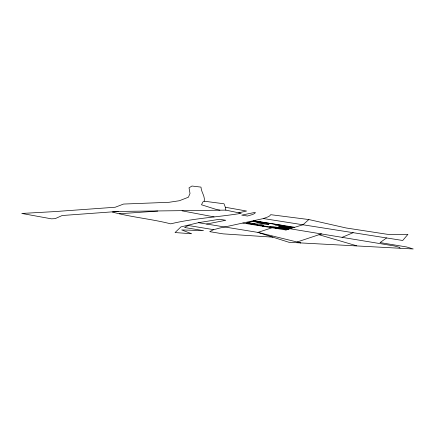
<?xml version="1.0" encoding="UTF-8"?>
<svg xmlns="http://www.w3.org/2000/svg" width="435" height="435" viewBox="0 0 435 435"><rect width="100%" height="100%" fill="white"/><g stroke="black" fill="none" stroke-linecap="round" stroke-linejoin="round"><path stroke-width="0.65" d="M219.909 210.148L216.641 209.55L201.497 204.782L202.84 202.019L204.216 201.204C205.26 196.163 201.155 192.107 200.975 187.115L191.998 186.033L189.029 187.833L190.008 193.455L188.398 197.224L179.405 200.725L169.057 202.291L123.551 204.058L115.264 207.229L54.679 211.6L21.75 213.449L51.477 218.838L55.191 218.636L62.167 215.521L118.26 211.421L225.825 210.121L241.207 213.34C217.745 217.19 193.901 218.201 170.71 223.846C151.429 218.914 131.452 217.282 112.246 212.014L118.271 211.421M272.837 237.157L223.073 233.861L209.724 231.659L213.389 229.745L219.92 228.011L263.458 218.555L402.712 240.484L407.927 234.34L389.445 234.514L386.34 234.15L346.119 227.973L308.85 219.544L302.95 224.786L285.887 229.979L242.839 223.035M386.579 237.945L380.06 242.589L406.562 246.955L413.25 248.967L288.992 242.295L257.906 232.404L198.42 222.687L180.917 226.901L175.049 232.556L191.612 233.742L181.689 229.936L203.504 230.632L184.619 227.516L186.756 226.189L188.79 225.58L213.677 229.669M263.458 218.555L268.042 216.837A233.416 21.842 6.3 0 0 269.863 215.695L270.7 214.683L308.85 219.544M342.095 237.347L353.166 232.687M285.887 229.979L293.016 227.402L282.663 225.743L275.181 228.25M272.082 227.75L257.906 232.404L300.781 242.904L297.083 241.996L321.351 233.927L318.969 234.715L356.64 245.775M269.521 226.88L271.13 226.363L277.584 227.402M276.736 224.569L275.208 225.058L281.548 226.075M262.414 226.195L263.768 225.776L253.045 224.047M259.342 225.064L263.382 223.856M252.648 224.161L257.188 222.861L267.742 224.558L269.031 224.161L258.749 222.508L257.4 222.894M260.38 221.948L258.743 222.415L252.485 221.415M251.843 224.487L253.257 224.085M238.712 212.818L246.569 211.035L225.335 207.25L224.02 203.781L204.216 201.204M206.636 224.03L225.781 220.284L219.479 219.267L198.42 222.687M157.802 211.067L119.233 213.759M253.458 220.724L294.74 227.282M281.45 226.151L291.863 227.82M280.227 226.559L290.7 228.244M278.987 226.978L289.514 228.669M277.731 227.396L288.323 229.098M248.004 222.644L254.372 223.666M276.464 227.82L287.111 229.533M289.938 228.745L394.355 245.965L399.673 247.357L400.015 248.14M182.058 210.844L214.085 216.891M225.335 207.25L225.825 210.121M255.236 212.791L254.736 213.27A217.989 20.309 6.3 0 1 252.539 214.515L247.461 216.026L241.74 215.124L253.828 212.628L255.236 212.791M283.033 225.575L276.013 227.924L246.237 223.128L254.165 220.953L283.033 225.575"/></g></svg>
